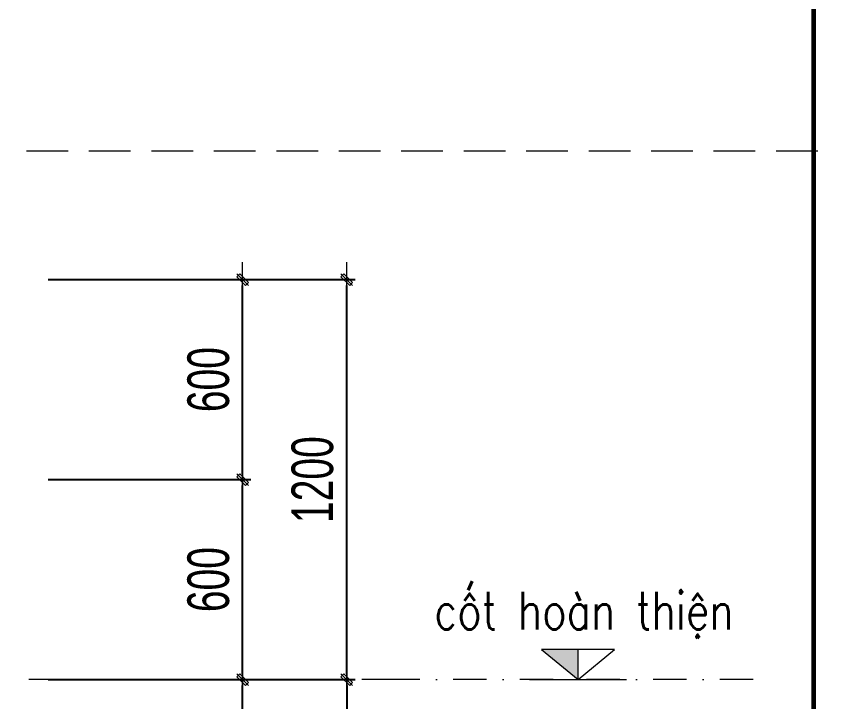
# Model space of a CAD drawing. Header units: millimetres. Extents: x -178395 to 493851, y -561170 to -280028.
# Drawn here: x -50167 to -47700, y -458902 to -456846 of the extents above; entities that cross this region are included whole.
import ezdxf
from ezdxf.enums import TextEntityAlignment as Align

# ---------------------------------------------------------------- set-up
doc = ezdxf.new("R2010")
doc.units = ezdxf.units.MM
doc.header["$MEASUREMENT"] = 0
doc.header["$PDMODE"] = 32
doc.linetypes.add('DASHDOT', pattern=[1, 0.5, -0.25, 0, -0.25])
doc.linetypes.add('HIDDEN', pattern=[0.375, 0.25, -0.125])
doc.layers.get('Defpoints').update_dxf_attribs({"color": 1})
for name, color, linetype, lineweight in [('Khungten_LCDI', 7, 'Continuous', 5), ('LC Dim', 8, 'Continuous', 18), ('LC MANH DUT', 35, 'HIDDEN', 5), ('LC Net thay', 63, 'Continuous', 25), ('LC Net truc', 79, 'DASHDOT', 13), ('LC Text1', 3, 'Continuous', 20), ('LC Text2', 7, 'Continuous', 25)]:
    doc.layers.add(name, color=color, linetype=linetype, lineweight=lineweight)
doc.styles.add('HOATBIF', font='hoatbif.shx', dxfattribs={"width": 0.7})
doc.styles.add('Khungten', font='VHAVAN.TTF', dxfattribs={"width": 0.9, "height": 5000})
doc.styles.add('LC 1', font='VHAVANB.TTF')
doc.styles.add('T1', font='Vnsimli.shx', dxfattribs={"width": 0.8})
doc.styles.add('Title', font='VHBLACK.TTF', dxfattribs={"width": 0.8})
doc.dimstyles.new('1-100(1-50)', dxfattribs={"dimscale": 50, "dimtxt": 2.5, "dimasz": 0.35, "dimexe": 0.5, "dimexo": 0, "dimgap": 0.8, "dimtad": 1, "dimdec": 0, "dimzin": 0, "dimdsep": 46, "dimtxsty": 'HOATBIF', "dimblk1": 'DOT', "dimblk2": 'DOT', "dimsah": 1, "dimcen": -1, "dimdle": 1, "dimclrd": 256, "dimclre": 256, "dimclrt": 4, "dimadec": 3, "dimazin": 2, "dimtfac": 0.333333, "dimtdec": 0, "dimtix": 1, "dimtmove": 2, "dimatfit": 3, "dimldrblk": 'DOT', "dimfxl": 1, "dimtvp": 0.833333, "dimtolj": 1, "dimtzin": 0, "dimarcsym": 0})

# ---------------------------------------------------------------- blocks, each defined once
blk = doc.blocks.new('lcdi fix')
at = {"layer": 'Khungten_LCDI', "color": 5, "lineweight": 60}
blk.add_line((36600, 14650), (36600, -14650), dxfattribs=at)
at = {"color": 7, "style": 'Khungten', "width": 0.8}
for tag, p in [('REVISION', (39498.8, -10746.3)), ('NGAYHT', (39546.1, -11609.4))]:
    blk.add_attdef(tag, text='', height=200, dxfattribs=at).set_placement(p, align=Align.CENTER)
at = {"layer": 'LC Text1', "color": 3, "style": 'LC 1', "width": 1.834006}
for tag, p, p2 in [('TENBANVE1', (36912.7, -8885.8), (40339.1, -8885.8)), ('TENBANVE2', (36912.7, -9562.5), (40339.1, -9562.5))]:
    blk.add_attdef(tag, text='', height=250, dxfattribs=at).set_placement(p, p2, align=Align.FIT)
at = {"layer": 'LC Text1', "style": 'Title', "width": 0.7}
blk.add_attdef('SOBANVE', text='', height=250, dxfattribs=at).set_placement((39562, -13896.2), align=Align.CENTER)
blk = doc.blocks.new('DOT')
at = {"layer": 'LC Dim'}
blk.add_line((-3, 0), (3, 0), dxfattribs=at)
at = {"layer": 'LC Dim', "color": 4}
blk.add_line((-1, -1), (1, 1), dxfattribs=at)
blk.add_lwpolyline([(0.5, 1), (-1, -0.5), (-0.5, -1), (1, 0.5)], close=True, dxfattribs=at)
blk = doc.blocks.new('*D252')
at = {"layer": 'Defpoints', "color": 0, "ltscale": 2, "transparency": 16777216}
for p in [(-50071.8, -458836), (-49488.4, -458836), (-50071.8, -459736)]:
    blk.add_point(p, dxfattribs=at)
at = {"layer": 'LC Dim', "lineweight": -2, "ltscale": 2, "transparency": 16777216}
for p, q in [((-50071.8, -458836), (-49463.4, -458836)), ((-49488.4, -459718.5), (-49488.4, -458853.5)), ((-50071.8, -459736), (-49463.4, -459736))]:
    blk.add_line(p, q, dxfattribs=at)
at = {"layer": 'LC Dim', "lineweight": -2, "ltscale": 2, "transparency": 16777216, "xscale": 17.5, "yscale": 17.5, "zscale": 17.5}
for p, rotation in [((-49488.4, -458836), 90), ((-49488.4, -459736), 270)]:
    blk.add_blockref('DOT', p, dxfattribs=dict(at, rotation=rotation))
at = {"layer": 'LC Dim', "color": 4, "ltscale": 2, "transparency": 16777216, "insert": (-49590.9, -459286), "char_height": 125, "attachment_point": 5, "rotation": 90, "style": 'HOATBIF'}
blk.add_mtext('\\A1;900', dxfattribs=at)
blk = doc.blocks.new('_Dot')
at = {"color": 0, "linetype": 'ByBlock', "lineweight": -2}
blk.add_line((-0.5, 0), (-1, 0), dxfattribs=at)
at = {"color": 0, "linetype": 'ByBlock', "const_width": 0.5}
blk.add_lwpolyline([(-0.25, 0, 1), (0.25, 0, 1)], format="xyb", close=True, dxfattribs=at)
blk = doc.blocks.new('*D253')
at = {"layer": 'Defpoints', "color": 0, "ltscale": 2, "transparency": 16777216}
for p in [(-49817.8, -458236), (-49488.4, -458236), (-49817.8, -458836)]:
    blk.add_point(p, dxfattribs=at)
at = {"layer": 'LC Dim', "lineweight": -2, "ltscale": 2, "transparency": 16777216}
for p, q in [((-49817.8, -458236), (-49463.4, -458236)), ((-49488.4, -458818.5), (-49488.4, -458253.5)), ((-49817.8, -458836), (-49463.4, -458836))]:
    blk.add_line(p, q, dxfattribs=at)
at = {"layer": 'LC Dim', "lineweight": -2, "ltscale": 2, "transparency": 16777216, "xscale": 17.5, "yscale": 17.5, "zscale": 17.5}
for p, rotation in [((-49488.4, -458236), 90), ((-49488.4, -458836), 270)]:
    blk.add_blockref('DOT', p, dxfattribs=dict(at, rotation=rotation))
at = {"layer": 'LC Dim', "color": 4, "ltscale": 2, "transparency": 16777216, "insert": (-49590.9, -458536), "char_height": 125, "attachment_point": 5, "rotation": 90, "style": 'HOATBIF'}
blk.add_mtext('\\A1;600', dxfattribs=at)
blk = doc.blocks.new('*D254')
at = {"layer": 'Defpoints', "color": 0, "ltscale": 2, "transparency": 16777216}
for p in [(-50071.8, -457636), (-49488.4, -457636), (-50071.8, -458236)]:
    blk.add_point(p, dxfattribs=at)
at = {"layer": 'LC Dim', "lineweight": -2, "ltscale": 2, "transparency": 16777216}
for p, q in [((-50071.8, -457636), (-49463.4, -457636)), ((-49488.4, -458218.5), (-49488.4, -457653.5)), ((-50071.8, -458236), (-49463.4, -458236))]:
    blk.add_line(p, q, dxfattribs=at)
at = {"layer": 'LC Dim', "lineweight": -2, "ltscale": 2, "transparency": 16777216, "xscale": 17.5, "yscale": 17.5, "zscale": 17.5}
for p, rotation in [((-49488.4, -457636), 90), ((-49488.4, -458236), 270)]:
    blk.add_blockref('DOT', p, dxfattribs=dict(at, rotation=rotation))
at = {"layer": 'LC Dim', "color": 4, "ltscale": 2, "transparency": 16777216, "insert": (-49590.9, -457936), "char_height": 125, "attachment_point": 5, "rotation": 90, "style": 'HOATBIF'}
blk.add_mtext('\\A1;600', dxfattribs=at)
blk = doc.blocks.new('*D255')
at = {"layer": 'Defpoints', "color": 0, "ltscale": 2, "transparency": 16777216}
for p in [(-50071.8, -457636), (-49175.9, -457636), (-50071.8, -458836)]:
    blk.add_point(p, dxfattribs=at)
at = {"layer": 'LC Dim', "lineweight": -2, "ltscale": 2, "transparency": 16777216}
for p, q in [((-50071.8, -457636), (-49150.9, -457636)), ((-49175.9, -458818.5), (-49175.9, -457653.5)), ((-50071.8, -458836), (-49150.9, -458836))]:
    blk.add_line(p, q, dxfattribs=at)
at = {"layer": 'LC Dim', "lineweight": -2, "ltscale": 2, "transparency": 16777216, "xscale": 17.5, "yscale": 17.5, "zscale": 17.5}
for p, rotation in [((-49175.9, -457636), 90), ((-49175.9, -458836), 270)]:
    blk.add_blockref('DOT', p, dxfattribs=dict(at, rotation=rotation))
at = {"layer": 'LC Dim', "color": 4, "ltscale": 2, "transparency": 16777216, "insert": (-49278.4, -458236), "char_height": 125, "attachment_point": 5, "rotation": 90, "style": 'HOATBIF'}
blk.add_mtext('\\A1;1200', dxfattribs=at)
blk = doc.blocks.new('Caodo1')
at = {"layer": 'LC Text1'}
blk.add_hatch(color=4, dxfattribs=at).paths.add_polyline_path([(0, 200.2), (0, 0), (243.4, 200.2)])
at = {"layer": 'LC Text1', "color": 4}
for p, q in [((0, 0), (0, 200.2)), ((323.6, 0), (-323.6, 0))]:
    blk.add_line(p, q, dxfattribs=at)
blk.add_lwpolyline([(-243.4, 200.2), (243.4, 200.2), (0, 0), (0, 0)], close=True, dxfattribs=at)
at = {"layer": 'LC Text1', "color": 4, "style": 'T1', "width": 0.8}
blk.add_attdef('%%P0,00', text='', height=250, dxfattribs=at).set_placement((-39, 459.5), align=Align.MIDDLE_CENTER)
blk = doc.blocks.new('*D260')
at = {"layer": 'Defpoints', "color": 0, "ltscale": 2, "transparency": 16777216}
for p in [(-50071.8, -458836), (-50071.8, -461036), (-49175.9, -461036)]:
    blk.add_point(p, dxfattribs=at)
at = {"layer": 'LC Dim', "lineweight": -2, "ltscale": 2, "transparency": 16777216}
for p, q in [((-50071.8, -458836), (-49150.9, -458836)), ((-49175.9, -458853.5), (-49175.9, -461018.5)), ((-50071.8, -461036), (-49150.9, -461036))]:
    blk.add_line(p, q, dxfattribs=at)
at = {"layer": 'LC Dim', "lineweight": -2, "ltscale": 2, "transparency": 16777216, "xscale": 17.5, "yscale": 17.5, "zscale": 17.5}
for p, rotation in [((-49175.9, -458836), 90), ((-49175.9, -461036), 270)]:
    blk.add_blockref('DOT', p, dxfattribs=dict(at, rotation=rotation))
at = {"layer": 'LC Dim', "color": 4, "ltscale": 2, "transparency": 16777216, "insert": (-49341.9, -459736), "char_height": 125, "attachment_point": 5, "rotation": 90, "style": 'HOATBIF'}
blk.add_mtext('\\A1;2200', dxfattribs=at)

msp = doc.modelspace()

# ---------------------------------------------------------------- linework, layer by layer
at = {"layer": 'LC MANH DUT', "ltscale": 500}
msp.add_line((-66074.7, -457249.5), (-47699.7, -457249.5), dxfattribs=at)
at = {"layer": 'LC Net truc', "ltscale": 200}
for p, q in [((-49030.8, -458836), (-50130.5, -458836)), ((-47955.9, -458836), (-49044.7, -458836))]:
    msp.add_line(p, q, dxfattribs=at)

# ---------------------------------------------------------------- block references
at = {"layer": 'LC Net thay', "xscale": 0.5000000000000013, "yscale": 0.5000000000000013, "zscale": 0.5000000000000013}
msp.add_blockref('lcdi fix', (-66074.7, -458090.4), dxfattribs=at)
at = {"layer": 'LC Text1'}
ref = msp.add_blockref('Caodo1', (-48481.5, -458836), dxfattribs=dict(at, xscale=-0.45, yscale=0.45, zscale=0.45))
ref.add_attrib('%%P0,00', 'cèt hoµn thiÖn', dxfattribs={"layer": 'LC Text2', "height": 112.5, "style": 'T1', "width": 0.8}).set_placement((-48464, -458629.2), align=Align.MIDDLE_CENTER)

# ---------------------------------------------------------------- dimensions: what is measured, and where the dimension line sits
at = {"layer": 'LC Dim', "ltscale": 2}
for base, p1, p2, picture, middle in [((-49488.4, -457636), (-50071.8, -458236), (-50071.8, -457636), '*D254', (-49590.9, -457936)), ((-49175.9, -457636), (-50071.8, -458836), (-50071.8, -457636), '*D255', (-49278.4, -458236)), ((-49488.4, -458236), (-49817.8, -458836), (-49817.8, -458236), '*D253', (-49590.9, -458536)), ((-49488.4, -458836), (-50071.8, -459736), (-50071.8, -458836), '*D252', (-49590.9, -459286))]:
    dim = msp.add_linear_dim(base=base, p1=p1, p2=p2, angle=90, dimstyle='1-100(1-50)', dxfattribs=at)
    dim.commit()
    dim.dimension.update_dxf_attribs({"geometry": picture, "text_midpoint": middle})
dim = msp.add_linear_dim(base=(-49175.9, -461036), p1=(-50071.8, -458836), p2=(-50071.8, -461036), angle=90, dimstyle='1-100(1-50)', dxfattribs=at)
dim.commit()
dim.dimension.update_dxf_attribs({"geometry": '*D260', "text_midpoint": (-49341.9, -459736), "dimtype": 160})

doc.saveas('drawing.dxf')
